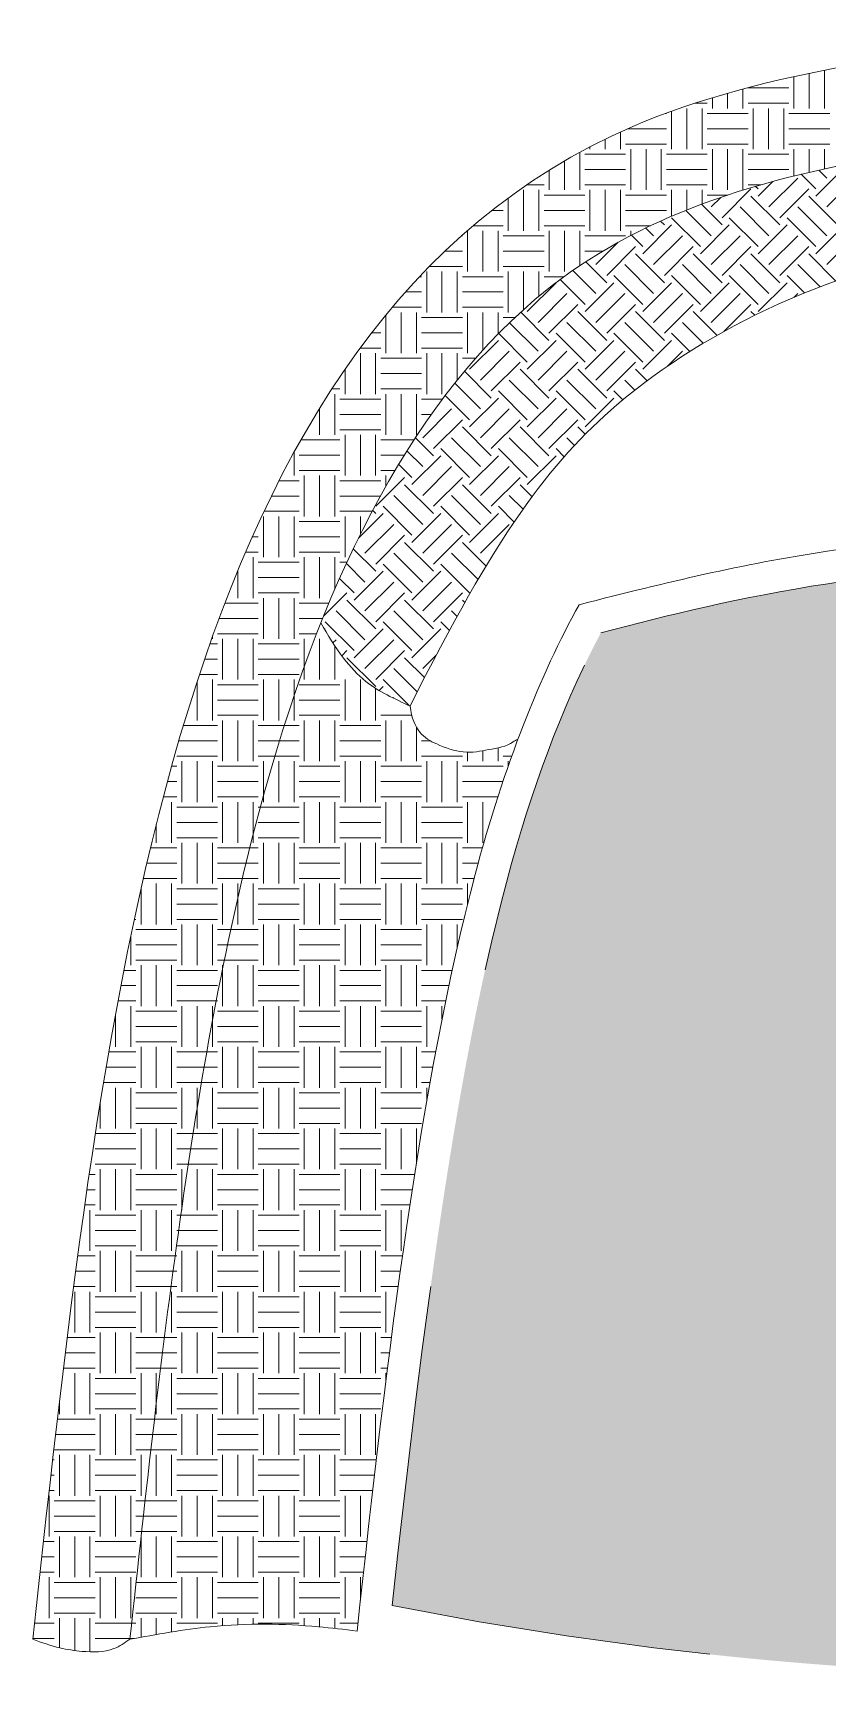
# Model space of a CAD drawing. Header units: metres. Extents: x 288.7 to 299.7, y 162.6 to 172.2.
# Drawn here: x 292.729 to 292.977, y 163.81 to 164.321 of the extents above; entities that cross this region are included whole.
import ezdxf

# ---------------------------------------------------------------- set-up
doc = ezdxf.new("R2010")
doc.units = ezdxf.units.M
doc.linetypes.add('HIDDEN2', pattern=[4.7625, 3.175, -1.5875])
doc.layers.add('cotas', color=250, linetype='Continuous', lineweight=5)

# ---------------------------------------------------------------- blocks, each defined once
blk = doc.blocks.new('Poltrona JS - Lintz.')
at = {"layer": 'cotas', "ltscale": 0.8}
h = blk.add_hatch(dxfattribs=at)
h.set_pattern_fill('EARTH', color=34, scale=0.002, angle=-45, style=0)
h.set_pattern_definition([(315, (-385.759008, 665.015941), (0.01796051224, -5e-18), [0.0127, -0.0127]), (315, (-385.75564, 665.019309), (0.01796051224, -5e-18), [0.0127, -0.0127]), (315, (-385.752273, 665.022676), (0.01796051224, -5e-18), [0.0127, -0.0127]), (45, (-385.750028, 665.022676), (5e-18, 0.01796051224), [0.0127, -0.0127]), (45, (-385.74666, 665.019309), (5e-18, 0.01796051224), [0.0127, -0.0127]), (45, (-385.743293, 665.015941), (5e-18, 0.01796051224), [0.0127, -0.0127])])
edge = h.paths.add_edge_path()
edge.add_spline(control_points=[(-0.06408, -0.00002), (-0.06394, -0.01117), (-0.06497, -0.02589), (-0.07245, -0.07934), (-0.09172, -0.12006), (-0.13353, -0.1691), (-0.15709, -0.18645), (-0.20951, -0.21263)], knot_values=[0.330742, 0.330742, 0.330742, 0.330742, 0.36698, 0.36698, 0.515328, 0.515328, 0.624922, 0.624922, 0.624922, 0.624922], degree=3, periodic=0)
edge.add_spline(control_points=[(-0.20951, -0.21263), (-0.20731, -0.21746), (-0.20371, -0.22537), (-0.19405, -0.23429), (-0.18745, -0.23825), (-0.18364, -0.24038)], knot_values=[0, 0, 0, 0, 0.015743, 0.025754, 0.038827, 0.038827, 0.038827, 0.038827], degree=3, periodic=0)
edge.add_spline(control_points=[(-0.18364, -0.24038), (-0.14126, -0.22347), (-0.1069, -0.20176), (-0.05898, -0.14554), (-0.0459, -0.10904), (-0.03496, -0.042), (-0.03257, -0.02123), (-0.03019, 0)], knot_values=[0.293006, 0.293006, 0.293006, 0.293006, 0.440336, 0.440336, 0.588683, 0.588683, 0.649567, 0.649567, 0.649567, 0.649567], degree=3, periodic=0)
edge.add_spline(control_points=[(-0.03019, 0), (-0.03257, 0.02123), (-0.03496, 0.042), (-0.0459, 0.10904), (-0.05898, 0.14554), (-0.1069, 0.20175), (-0.14124, 0.22345), (-0.1836, 0.24036)], knot_values=[0.293055, 0.293055, 0.293055, 0.293055, 0.353939, 0.353939, 0.502286, 0.502286, 0.649567, 0.649567, 0.649567, 0.649567], degree=3, periodic=0)
edge.add_spline(control_points=[(-0.1836, 0.24036), (-0.18742, 0.23822), (-0.19404, 0.23426), (-0.20371, 0.22533), (-0.20731, 0.21742), (-0.20951, 0.21259)], knot_values=[0, 0, 0, 0, 0.013121, 0.023132, 0.038875, 0.038875, 0.038875, 0.038875], degree=3, periodic=0)
edge.add_spline(control_points=[(-0.20951, 0.21259), (-0.15709, 0.18641), (-0.13353, 0.16906), (-0.09172, 0.12002), (-0.07245, 0.0793), (-0.06497, 0.02585), (-0.06394, 0.01113), (-0.06408, -0.00002)], knot_values=[0.330742, 0.330742, 0.330742, 0.330742, 0.440336, 0.440336, 0.588683, 0.588683, 0.624922, 0.624922, 0.624922, 0.624922], degree=3, periodic=0)
h = blk.add_hatch(color=256, dxfattribs=at)
h.set_gradient(color1=(230, 213, 183), color2=(254, 253, 251), one_color=1, tint=0.99, name='SPHERICAL')
edge = h.paths.add_edge_path()
edge.add_spline(control_points=[(-0.48945, -0.2182), (-0.40353, -0.20874), (-0.32201, -0.19851), (-0.23084, -0.17347), (-0.20614, -0.16355), (-0.18669, -0.15323)], knot_values=[0.018561, 0.018561, 0.018561, 0.018561, 0.233032, 0.233032, 0.335508, 0.335508, 0.335508, 0.335508], degree=3, periodic=0)
edge.add_spline(control_points=[(-0.18669, -0.15323), (-0.18114, -0.13187), (-0.17065, -0.09045), (-0.16407, -0.02166), (-0.16247, -0.00183), (-0.16233, -0.00002)], knot_values=[0.007098, 0.007098, 0.007098, 0.007098, 0.073245, 0.135188, 0.141837, 0.141837, 0.141837, 0.141837], degree=3, periodic=0)
edge.add_spline(control_points=[(-0.16233, -0.00002), (-0.16247, 0.00179), (-0.16407, 0.02162), (-0.17066, 0.09043), (-0.18115, 0.13185), (-0.1867, 0.15323)], knot_values=[0.007062, 0.007062, 0.007062, 0.007062, 0.01371, 0.075654, 0.141837, 0.141837, 0.141837, 0.141837], degree=3, periodic=0)
edge.add_spline(control_points=[(-0.1867, 0.15323), (-0.20575, 0.16333), (-0.22982, 0.17307), (-0.32032, 0.19831), (-0.40257, 0.20863), (-0.48944, 0.21818)], knot_values=[0.018702, 0.018702, 0.018702, 0.018702, 0.119033, 0.119033, 0.335495, 0.335495, 0.335495, 0.335495], degree=3, periodic=0)
edge.add_arc((0.59757, -0.00002), 1.1087, 168.64977, 191.3491)
at = {"layer": 'cotas', "color": 34, "ltscale": 0.8}
for p, q in [((-0.49975, 0.32997), (-0.49975, 0.32334)), ((-0.49498, 0.32946), (-0.49498, 0.32334)), ((-0.47911, 0.32773), (-0.47911, 0.32334)), ((-0.4934, 0.32493), (-0.4807, 0.32493)), ((-0.49181, 0.32334), (-0.49181, 0.31064)), ((-0.48705, 0.32334), (-0.48705, 0.31064)), ((-0.48228, 0.32334), (-0.48228, 0.31064)), ((-0.47435, 0.32721), (-0.47435, 0.32334)), ((-0.46958, 0.32669), (-0.46958, 0.32334)), ((-0.468, 0.32493), (-0.4553, 0.32493)), ((-0.46641, 0.32334), (-0.46641, 0.31064)), ((-0.46165, 0.32334), (-0.46165, 0.31064)), ((-0.45688, 0.32334), (-0.45688, 0.31064)), ((-0.45371, 0.32493), (-0.45371, 0.32334)), ((-0.44895, 0.32439), (-0.44895, 0.32334)), ((-0.44418, 0.32385), (-0.44418, 0.32334)), ((-0.44101, 0.32334), (-0.44101, 0.31064)), ((-0.43625, 0.32294), (-0.43625, 0.31064)), ((-0.43148, 0.32239), (-0.43148, 0.31064)), ((-0.50262, 0.32175), (-0.4934, 0.32175)), ((-0.4807, 0.32175), (-0.468, 0.32175)), ((-0.4553, 0.32175), (-0.4426, 0.32175)), ((-0.4299, 0.32175), (-0.42607, 0.32175)), ((-0.41561, 0.3205), (-0.41561, 0.31064)), ((-0.41085, 0.31992), (-0.41085, 0.31064)), ((-0.40608, 0.31933), (-0.40608, 0.31064)), ((-0.39021, 0.31732), (-0.39021, 0.31064)), ((-0.5039, 0.31223), (-0.4934, 0.31223)), ((-0.50349, 0.31699), (-0.4934, 0.31699)), ((-0.4807, 0.31699), (-0.468, 0.31699)), ((-0.4807, 0.31223), (-0.468, 0.31223)), ((-0.4553, 0.31699), (-0.4426, 0.31699)), ((-0.4553, 0.31223), (-0.4426, 0.31223)), ((-0.4299, 0.31699), (-0.4172, 0.31699)), ((-0.4299, 0.31223), (-0.4172, 0.31223)), ((-0.4045, 0.31699), (-0.3918, 0.31699)), ((-0.4045, 0.31223), (-0.3918, 0.31223)), ((-0.38545, 0.31669), (-0.38545, 0.31064)), ((-0.38068, 0.31605), (-0.38068, 0.31064)), ((-0.3791, 0.31223), (-0.3664, 0.31223)), ((-0.36481, 0.31386), (-0.36481, 0.31064)), ((-0.36005, 0.31318), (-0.36005, 0.31064)), ((-0.35528, 0.31248), (-0.35528, 0.31064)), ((-0.3537, 0.31223), (-0.3536, 0.31223)), ((-0.49975, 0.31064), (-0.49975, 0.2998)), ((-0.49498, 0.31064), (-0.49498, 0.29928)), ((-0.4934, 0.30905), (-0.4807, 0.30905)), ((-0.47911, 0.31064), (-0.47911, 0.29794)), ((-0.47435, 0.31064), (-0.47435, 0.29794)), ((-0.46958, 0.31064), (-0.46958, 0.29794)), ((-0.468, 0.30905), (-0.4553, 0.30905)), ((-0.45371, 0.31064), (-0.45371, 0.29794)), ((-0.44895, 0.31064), (-0.44895, 0.29794)), ((-0.44418, 0.31064), (-0.44418, 0.29794)), ((-0.4426, 0.30905), (-0.4299, 0.30905)), ((-0.42831, 0.31064), (-0.42831, 0.29794)), ((-0.42355, 0.31064), (-0.42355, 0.29794)), ((-0.41878, 0.31064), (-0.41878, 0.29794)), ((-0.4172, 0.30905), (-0.4045, 0.30905)), ((-0.40291, 0.31064), (-0.40291, 0.29794)), ((-0.39815, 0.31064), (-0.39815, 0.29794)), ((-0.39338, 0.31064), (-0.39338, 0.29794)), ((-0.3918, 0.30905), (-0.3791, 0.30905)), ((-0.37751, 0.31064), (-0.37751, 0.29794)), ((-0.37275, 0.31064), (-0.37275, 0.29794)), ((-0.36798, 0.31064), (-0.36798, 0.29794)), ((-0.3664, 0.30905), (-0.3537, 0.30905)), ((-0.35211, 0.31064), (-0.35211, 0.29794)), ((-0.34735, 0.31064), (-0.34735, 0.29794)), ((-0.34258, 0.31055), (-0.34258, 0.29794)), ((-0.341, 0.30905), (-0.33312, 0.30905)), ((-0.32671, 0.308), (-0.32671, 0.29794)), ((-0.32195, 0.3072), (-0.32195, 0.29794)), ((-0.4934, 0.30429), (-0.4807, 0.30429)), ((-0.468, 0.30429), (-0.4553, 0.30429)), ((-0.4426, 0.30429), (-0.4299, 0.30429)), ((-0.4172, 0.30429), (-0.4045, 0.30429)), ((-0.3918, 0.30429), (-0.3791, 0.30429)), ((-0.3664, 0.30429), (-0.3537, 0.30429)), ((-0.341, 0.30429), (-0.3283, 0.30429)), ((-0.31718, 0.30638), (-0.31718, 0.29794)), ((-0.3156, 0.30429), (-0.30549, 0.30429)), ((-0.30131, 0.30351), (-0.30131, 0.29794)), ((-0.29655, 0.30261), (-0.29655, 0.29794)), ((-0.49975, 0.2998), (-0.49975, 0.29844)), ((-0.49498, 0.29928), (-0.49498, 0.29794)), ((-0.4934, 0.29953), (-0.4807, 0.29953)), ((-0.49181, 0.29794), (-0.49181, 0.28524)), ((-0.48705, 0.29794), (-0.48705, 0.28524)), ((-0.48228, 0.29794), (-0.48228, 0.2979)), ((-0.48228, 0.2979), (-0.48228, 0.28524)), ((-0.468, 0.29953), (-0.4553, 0.29953)), ((-0.46641, 0.29794), (-0.46641, 0.29615)), ((-0.46165, 0.29794), (-0.46165, 0.29562)), ((-0.45688, 0.29794), (-0.45688, 0.29508)), ((-0.4426, 0.29953), (-0.4299, 0.29953)), ((-0.44101, 0.29794), (-0.44101, 0.29327)), ((-0.43625, 0.29794), (-0.43625, 0.29272)), ((-0.43148, 0.29794), (-0.43148, 0.29216)), ((-0.4172, 0.29953), (-0.4045, 0.29953)), ((-0.41561, 0.29794), (-0.41561, 0.29025)), ((-0.41085, 0.29794), (-0.41085, 0.28967)), ((-0.40608, 0.29794), (-0.40608, 0.28907)), ((-0.3918, 0.29953), (-0.3791, 0.29953)), ((-0.39021, 0.29794), (-0.39021, 0.28702)), ((-0.38545, 0.29794), (-0.38545, 0.28639)), ((-0.38068, 0.29794), (-0.38068, 0.28574)), ((-0.3664, 0.29953), (-0.3537, 0.29953)), ((-0.36481, 0.29794), (-0.36481, 0.28524)), ((-0.36005, 0.29794), (-0.36005, 0.28524)), ((-0.35528, 0.29794), (-0.35528, 0.28524)), ((-0.341, 0.29953), (-0.3283, 0.29953)), ((-0.33941, 0.29794), (-0.33941, 0.28524)), ((-0.33465, 0.29794), (-0.33465, 0.28524)), ((-0.32988, 0.29794), (-0.32988, 0.28524)), ((-0.3156, 0.29953), (-0.3029, 0.29953)), ((-0.31401, 0.29794), (-0.31401, 0.28524)), ((-0.30925, 0.29794), (-0.30925, 0.28524)), ((-0.30448, 0.29794), (-0.30448, 0.28524)), ((-0.29178, 0.30169), (-0.29178, 0.29794)), ((-0.2902, 0.29953), (-0.28109, 0.29953)), ((-0.28861, 0.29794), (-0.28861, 0.28524)), ((-0.28385, 0.29794), (-0.28385, 0.28524)), ((-0.27908, 0.29794), (-0.27908, 0.28524)), ((-0.27591, 0.29844), (-0.27591, 0.29794)), ((-0.49936, 0.29635), (-0.4934, 0.29635)), ((-0.49851, 0.29159), (-0.4934, 0.29159)), ((-0.4807, 0.29635), (-0.46825, 0.29635)), ((-0.4807, 0.29159), (-0.468, 0.29159)), ((-0.46825, 0.29635), (-0.468, 0.29635)), ((-0.46641, 0.29615), (-0.46641, 0.28524)), ((-0.46165, 0.29562), (-0.46165, 0.28524)), ((-0.45688, 0.29508), (-0.45688, 0.28524)), ((-0.4553, 0.29635), (-0.4426, 0.29635)), ((-0.4553, 0.29159), (-0.4426, 0.29159)), ((-0.44101, 0.29327), (-0.44101, 0.28524)), ((-0.43625, 0.29272), (-0.43625, 0.28524)), ((-0.43148, 0.29216), (-0.43148, 0.28524)), ((-0.4299, 0.29635), (-0.4172, 0.29635)), ((-0.4299, 0.29159), (-0.42667, 0.29159)), ((-0.42667, 0.29159), (-0.4172, 0.29159)), ((-0.4045, 0.29635), (-0.3918, 0.29635)), ((-0.4045, 0.29159), (-0.3918, 0.29159)), ((-0.3791, 0.29635), (-0.3664, 0.29635)), ((-0.3791, 0.29159), (-0.3664, 0.29159)), ((-0.3537, 0.29635), (-0.341, 0.29635)), ((-0.3537, 0.29159), (-0.341, 0.29159)), ((-0.3283, 0.29635), (-0.3156, 0.29635)), ((-0.3283, 0.29159), (-0.3156, 0.29159)), ((-0.3029, 0.29635), (-0.2902, 0.29635)), ((-0.3029, 0.29159), (-0.2902, 0.29159)), ((-0.2775, 0.29635), (-0.26637, 0.29635)), ((-0.2775, 0.29159), (-0.2648, 0.29159)), ((-0.26321, 0.29564), (-0.26321, 0.28524)), ((-0.25845, 0.29454), (-0.25845, 0.28524)), ((-0.25368, 0.29341), (-0.25368, 0.28524)), ((-0.2521, 0.29159), (-0.24627, 0.29159)), ((-0.49771, 0.28683), (-0.4934, 0.28683)), ((-0.4807, 0.28683), (-0.468, 0.28683)), ((-0.4553, 0.28683), (-0.4426, 0.28683)), ((-0.4299, 0.28683), (-0.4172, 0.28683)), ((-0.41561, 0.29025), (-0.41561, 0.28524)), ((-0.41085, 0.28967), (-0.41085, 0.28524)), ((-0.40608, 0.28907), (-0.40608, 0.28524)), ((-0.4045, 0.28683), (-0.3918, 0.28683)), ((-0.39021, 0.28702), (-0.39021, 0.28524)), ((-0.3791, 0.28683), (-0.3664, 0.28683)), ((-0.3537, 0.28683), (-0.341, 0.28683)), ((-0.3283, 0.28683), (-0.3156, 0.28683)), ((-0.3029, 0.28683), (-0.2902, 0.28683)), ((-0.2775, 0.28683), (-0.2648, 0.28683)), ((-0.2521, 0.28683), (-0.2394, 0.28683)), ((-0.23781, 0.28942), (-0.23781, 0.28524)), ((-0.23305, 0.28815), (-0.23305, 0.28524)), ((-0.22828, 0.28685), (-0.22828, 0.28524)), ((-0.49498, 0.28524), (-0.49498, 0.27254)), ((-0.4934, 0.28365), (-0.4807, 0.28365)), ((-0.47911, 0.28524), (-0.47911, 0.27254)), ((-0.47435, 0.28524), (-0.47435, 0.27254)), ((-0.46958, 0.28524), (-0.46958, 0.27254)), ((-0.468, 0.28365), (-0.4553, 0.28365)), ((-0.45371, 0.28524), (-0.45371, 0.27254)), ((-0.44895, 0.28524), (-0.44895, 0.27254)), ((-0.44418, 0.28524), (-0.44418, 0.27254)), ((-0.4426, 0.28365), (-0.4299, 0.28365)), ((-0.42831, 0.28524), (-0.42831, 0.27254)), ((-0.42355, 0.28524), (-0.42355, 0.27254)), ((-0.41878, 0.28524), (-0.41878, 0.27254)), ((-0.4172, 0.28365), (-0.4045, 0.28365)), ((-0.40291, 0.28524), (-0.40291, 0.27254)), ((-0.39815, 0.28524), (-0.39815, 0.27254)), ((-0.39338, 0.28524), (-0.39338, 0.27254)), ((-0.3918, 0.28365), (-0.3791, 0.28365)), ((-0.38545, 0.28639), (-0.38545, 0.28524)), ((-0.38068, 0.28574), (-0.38068, 0.28524)), ((-0.37751, 0.28524), (-0.37751, 0.27254)), ((-0.37275, 0.28524), (-0.37275, 0.28464)), ((-0.37275, 0.28464), (-0.37275, 0.27254)), ((-0.36798, 0.28524), (-0.36798, 0.28397)), ((-0.36798, 0.28397), (-0.36798, 0.27254)), ((-0.3664, 0.28365), (-0.36579, 0.28365)), ((-0.36579, 0.28365), (-0.3537, 0.28365)), ((-0.35211, 0.28524), (-0.35211, 0.28163)), ((-0.35211, 0.28163), (-0.35211, 0.27254)), ((-0.34735, 0.28524), (-0.34735, 0.2809)), ((-0.34258, 0.28524), (-0.34258, 0.28015)), ((-0.341, 0.28365), (-0.3283, 0.28365)), ((-0.32671, 0.28524), (-0.32671, 0.27754)), ((-0.32195, 0.28524), (-0.32195, 0.27673)), ((-0.31718, 0.28524), (-0.31718, 0.27589)), ((-0.3156, 0.28365), (-0.3029, 0.28365)), ((-0.30131, 0.28524), (-0.30131, 0.27295)), ((-0.29655, 0.28524), (-0.29655, 0.27254)), ((-0.29178, 0.28524), (-0.29178, 0.27254)), ((-0.2902, 0.28365), (-0.2775, 0.28365)), ((-0.27591, 0.28524), (-0.27591, 0.27254)), ((-0.27115, 0.28524), (-0.27115, 0.27254)), ((-0.26638, 0.28524), (-0.26638, 0.27254)), ((-0.2648, 0.28365), (-0.2521, 0.28365)), ((-0.25051, 0.28524), (-0.25051, 0.27254)), ((-0.24575, 0.28524), (-0.24575, 0.27254)), ((-0.24098, 0.28524), (-0.24098, 0.27254)), ((-0.2394, 0.28365), (-0.2267, 0.28365)), ((-0.22511, 0.28524), (-0.22511, 0.27254)), ((-0.22035, 0.28459), (-0.22035, 0.27254)), ((-0.21558, 0.28318), (-0.21558, 0.27254)), ((-0.4934, 0.27889), (-0.4807, 0.27889)), ((-0.468, 0.27889), (-0.4553, 0.27889)), ((-0.4426, 0.27889), (-0.4299, 0.27889)), ((-0.4172, 0.27889), (-0.4045, 0.27889)), ((-0.3918, 0.27889), (-0.3791, 0.27889)), ((-0.3664, 0.27889), (-0.3537, 0.27889)), ((-0.34735, 0.2809), (-0.34735, 0.27254)), ((-0.34258, 0.28015), (-0.34258, 0.27254)), ((-0.341, 0.27889), (-0.33478, 0.27889)), ((-0.33478, 0.27889), (-0.3283, 0.27889)), ((-0.32671, 0.27754), (-0.32671, 0.27254)), ((-0.32195, 0.27673), (-0.32195, 0.27254)), ((-0.3156, 0.27889), (-0.3029, 0.27889)), ((-0.2902, 0.27889), (-0.2775, 0.27889)), ((-0.2648, 0.27889), (-0.2521, 0.27889)), ((-0.2394, 0.27889), (-0.2267, 0.27889)), ((-0.214, 0.27889), (-0.20189, 0.27889)), ((-0.19971, 0.27817), (-0.19971, 0.27254)), ((-0.19495, 0.27657), (-0.19495, 0.27254)), ((-0.4934, 0.27413), (-0.4807, 0.27413)), ((-0.49181, 0.27254), (-0.49181, 0.25984)), ((-0.48705, 0.27254), (-0.48705, 0.25984)), ((-0.48228, 0.27254), (-0.48228, 0.25984)), ((-0.468, 0.27413), (-0.4553, 0.27413)), ((-0.46641, 0.27254), (-0.46641, 0.25984)), ((-0.46165, 0.27254), (-0.46165, 0.25984)), ((-0.45688, 0.27254), (-0.45688, 0.25984)), ((-0.4426, 0.27413), (-0.4299, 0.27413)), ((-0.44101, 0.27254), (-0.44101, 0.25984)), ((-0.43625, 0.27254), (-0.43625, 0.25984)), ((-0.43148, 0.27254), (-0.43148, 0.25984)), ((-0.4172, 0.27413), (-0.4045, 0.27413)), ((-0.41561, 0.27254), (-0.41561, 0.25984)), ((-0.41085, 0.27254), (-0.41085, 0.25984)), ((-0.40608, 0.27254), (-0.40608, 0.25984)), ((-0.3918, 0.27413), (-0.3791, 0.27413)), ((-0.39021, 0.27254), (-0.39021, 0.25984)), ((-0.38545, 0.27254), (-0.38545, 0.25984)), ((-0.38068, 0.27254), (-0.38068, 0.25984)), ((-0.3664, 0.27413), (-0.3537, 0.27413)), ((-0.36481, 0.27254), (-0.36481, 0.25984)), ((-0.36005, 0.27254), (-0.36005, 0.25984)), ((-0.35528, 0.27254), (-0.35528, 0.25984)), ((-0.341, 0.27413), (-0.3283, 0.27413)), ((-0.33941, 0.27254), (-0.33941, 0.25984)), ((-0.33465, 0.27254), (-0.33465, 0.25984)), ((-0.32988, 0.27254), (-0.32988, 0.25984)), ((-0.31718, 0.27589), (-0.31718, 0.27254)), ((-0.3156, 0.27413), (-0.30752, 0.27413)), ((-0.31401, 0.27254), (-0.31401, 0.25984)), ((-0.30925, 0.27254), (-0.30925, 0.25984)), ((-0.30752, 0.27413), (-0.3029, 0.27413)), ((-0.30448, 0.27254), (-0.30448, 0.25984)), ((-0.30131, 0.27295), (-0.30131, 0.27254)), ((-0.2902, 0.27413), (-0.2775, 0.27413)), ((-0.28861, 0.27254), (-0.28861, 0.27043)), ((-0.28385, 0.27254), (-0.28385, 0.26944)), ((-0.27908, 0.27254), (-0.27908, 0.26842)), ((-0.2648, 0.27413), (-0.2521, 0.27413)), ((-0.26321, 0.27254), (-0.26321, 0.26484)), ((-0.25845, 0.27254), (-0.25845, 0.26369)), ((-0.25368, 0.27254), (-0.25368, 0.26252)), ((-0.2394, 0.27413), (-0.2267, 0.27413)), ((-0.23781, 0.27254), (-0.23781, 0.25984)), ((-0.23305, 0.27254), (-0.23305, 0.25984)), ((-0.22828, 0.27254), (-0.22828, 0.25984)), ((-0.214, 0.27413), (-0.2013, 0.27413)), ((-0.21241, 0.27254), (-0.21241, 0.25984)), ((-0.20765, 0.27254), (-0.20765, 0.25984)), ((-0.20288, 0.27254), (-0.20288, 0.25984)), ((-0.19018, 0.27492), (-0.19018, 0.27254)), ((-0.1886, 0.27413), (-0.18797, 0.27413)), ((-0.18701, 0.27254), (-0.18701, 0.25984)), ((-0.18225, 0.27204), (-0.18225, 0.25984)), ((-0.49576, 0.27095), (-0.4934, 0.27095)), ((-0.49547, 0.26619), (-0.4934, 0.26619)), ((-0.4807, 0.27095), (-0.468, 0.27095)), ((-0.4807, 0.26619), (-0.468, 0.26619)), ((-0.4553, 0.27095), (-0.4426, 0.27095)), ((-0.4553, 0.26619), (-0.4426, 0.26619)), ((-0.4299, 0.27095), (-0.4172, 0.27095)), ((-0.4299, 0.26619), (-0.4172, 0.26619)), ((-0.4045, 0.27095), (-0.3918, 0.27095)), ((-0.4045, 0.26619), (-0.3918, 0.26619)), ((-0.3791, 0.27095), (-0.3664, 0.27095)), ((-0.3791, 0.26619), (-0.3664, 0.26619)), ((-0.3537, 0.27095), (-0.341, 0.27095)), ((-0.3537, 0.26619), (-0.341, 0.26619)), ((-0.3283, 0.27095), (-0.3156, 0.27095)), ((-0.3283, 0.26619), (-0.3156, 0.26619)), ((-0.3029, 0.27095), (-0.29117, 0.27095)), ((-0.3029, 0.26619), (-0.2902, 0.26619)), ((-0.29117, 0.27095), (-0.2902, 0.27095)), ((-0.28861, 0.27043), (-0.28861, 0.25984)), ((-0.28385, 0.26944), (-0.28385, 0.25984)), ((-0.27908, 0.26842), (-0.27908, 0.25984)), ((-0.2775, 0.27095), (-0.2648, 0.27095)), ((-0.2775, 0.26619), (-0.26904, 0.26619)), ((-0.26904, 0.26619), (-0.2648, 0.26619)), ((-0.2521, 0.27095), (-0.2394, 0.27095)), ((-0.2521, 0.26619), (-0.2394, 0.26619)), ((-0.2267, 0.27095), (-0.214, 0.27095)), ((-0.2267, 0.26619), (-0.214, 0.26619)), ((-0.2013, 0.27095), (-0.1886, 0.27095)), ((-0.2013, 0.26619), (-0.1886, 0.26619)), ((-0.17748, 0.27024), (-0.17748, 0.25984)), ((-0.1759, 0.26619), (-0.16731, 0.26619)), ((-0.49531, 0.26143), (-0.4934, 0.26143)), ((-0.4807, 0.26143), (-0.468, 0.26143)), ((-0.4553, 0.26143), (-0.4426, 0.26143)), ((-0.4299, 0.26143), (-0.4172, 0.26143)), ((-0.4045, 0.26143), (-0.3918, 0.26143)), ((-0.3791, 0.26143), (-0.3664, 0.26143)), ((-0.3537, 0.26143), (-0.341, 0.26143)), ((-0.3283, 0.26143), (-0.3156, 0.26143)), ((-0.3029, 0.26143), (-0.2902, 0.26143)), ((-0.2775, 0.26143), (-0.2648, 0.26143)), ((-0.26321, 0.26484), (-0.26321, 0.25984)), ((-0.25845, 0.26369), (-0.25845, 0.25984)), ((-0.25368, 0.26252), (-0.25368, 0.25984)), ((-0.2521, 0.26143), (-0.24937, 0.26143)), ((-0.24937, 0.26143), (-0.2394, 0.26143)), ((-0.2267, 0.26143), (-0.214, 0.26143)), ((-0.2013, 0.26143), (-0.1886, 0.26143)), ((-0.1759, 0.26143), (-0.1632, 0.26143)), ((-0.16161, 0.26379), (-0.16161, 0.25984)), ((-0.15685, 0.26171), (-0.15685, 0.25984)), ((-0.49498, 0.25984), (-0.49498, 0.24714)), ((-0.4934, 0.25825), (-0.4807, 0.25825)), ((-0.47911, 0.25984), (-0.47911, 0.24714)), ((-0.47435, 0.25984), (-0.47435, 0.24714)), ((-0.46958, 0.25984), (-0.46958, 0.24714)), ((-0.468, 0.25825), (-0.4553, 0.25825)), ((-0.45371, 0.25984), (-0.45371, 0.24714)), ((-0.44895, 0.25984), (-0.44895, 0.24714)), ((-0.44418, 0.25984), (-0.44418, 0.24714)), ((-0.4426, 0.25825), (-0.4299, 0.25825)), ((-0.42831, 0.25984), (-0.42831, 0.24714)), ((-0.42355, 0.25984), (-0.42355, 0.24714)), ((-0.41878, 0.25984), (-0.41878, 0.24714)), ((-0.4172, 0.25825), (-0.4045, 0.25825)), ((-0.40291, 0.25984), (-0.40291, 0.24714)), ((-0.39815, 0.25984), (-0.39815, 0.24714)), ((-0.39338, 0.25984), (-0.39338, 0.24714)), ((-0.3918, 0.25825), (-0.3791, 0.25825)), ((-0.37751, 0.25984), (-0.37751, 0.24714)), ((-0.37275, 0.25984), (-0.37275, 0.24714)), ((-0.36798, 0.25984), (-0.36798, 0.24714)), ((-0.3664, 0.25825), (-0.3537, 0.25825)), ((-0.35211, 0.25984), (-0.35211, 0.24714)), ((-0.34735, 0.25984), (-0.34735, 0.24714)), ((-0.34258, 0.25984), (-0.34258, 0.24714)), ((-0.341, 0.25825), (-0.3283, 0.25825)), ((-0.32671, 0.25984), (-0.32671, 0.24714)), ((-0.32195, 0.25984), (-0.32195, 0.24714)), ((-0.31718, 0.25984), (-0.31718, 0.24714)), ((-0.3156, 0.25825), (-0.3029, 0.25825)), ((-0.30131, 0.25984), (-0.30131, 0.24714)), ((-0.29655, 0.25984), (-0.29655, 0.24714)), ((-0.29178, 0.25984), (-0.29178, 0.24714)), ((-0.2902, 0.25825), (-0.2775, 0.25825)), ((-0.27591, 0.25984), (-0.27591, 0.24714)), ((-0.27115, 0.25984), (-0.27115, 0.24714)), ((-0.26638, 0.25984), (-0.26638, 0.24714)), ((-0.2648, 0.25825), (-0.2521, 0.25825)), ((-0.25051, 0.25984), (-0.25051, 0.24714)), ((-0.24575, 0.25984), (-0.24575, 0.24714)), ((-0.24098, 0.25984), (-0.24098, 0.25922)), ((-0.24098, 0.25922), (-0.24098, 0.24714)), ((-0.2394, 0.25825), (-0.23744, 0.25825)), ((-0.23744, 0.25825), (-0.2267, 0.25825)), ((-0.22511, 0.25984), (-0.22511, 0.25471)), ((-0.22035, 0.25984), (-0.22035, 0.25326)), ((-0.21558, 0.25984), (-0.21558, 0.25177)), ((-0.214, 0.25825), (-0.2013, 0.25825)), ((-0.19971, 0.25984), (-0.19971, 0.24714)), ((-0.19495, 0.25984), (-0.19495, 0.24714)), ((-0.19018, 0.25984), (-0.19018, 0.24714)), ((-0.1886, 0.25825), (-0.1759, 0.25825)), ((-0.17431, 0.25984), (-0.17431, 0.24714)), ((-0.16955, 0.25984), (-0.16955, 0.24714)), ((-0.16478, 0.25984), (-0.16478, 0.24714)), ((-0.1632, 0.25825), (-0.1505, 0.25825)), ((-0.14891, 0.25807), (-0.14891, 0.24714)), ((-0.14415, 0.25578), (-0.14415, 0.24714)), ((-0.4934, 0.25349), (-0.4807, 0.25349)), ((-0.468, 0.25349), (-0.4553, 0.25349)), ((-0.4426, 0.25349), (-0.4299, 0.25349)), ((-0.4172, 0.25349), (-0.4045, 0.25349)), ((-0.3918, 0.25349), (-0.3791, 0.25349)), ((-0.3664, 0.25349), (-0.3537, 0.25349)), ((-0.341, 0.25349), (-0.3283, 0.25349)), ((-0.3156, 0.25349), (-0.3029, 0.25349)), ((-0.2902, 0.25349), (-0.2775, 0.25349)), ((-0.2648, 0.25349), (-0.2521, 0.25349)), ((-0.2394, 0.25349), (-0.2267, 0.25349)), ((-0.22511, 0.25471), (-0.22511, 0.24714)), ((-0.22035, 0.25326), (-0.22035, 0.24714)), ((-0.21558, 0.25177), (-0.21558, 0.24714)), ((-0.214, 0.25349), (-0.2013, 0.25349)), ((-0.1886, 0.25349), (-0.1759, 0.25349)), ((-0.1632, 0.25349), (-0.1505, 0.25349)), ((-0.13938, 0.2534), (-0.13938, 0.24714)), ((-0.49574, 0.24555), (-0.4934, 0.24555)), ((-0.4934, 0.24873), (-0.4807, 0.24873)), ((-0.49181, 0.24714), (-0.49181, 0.23444)), ((-0.48705, 0.24714), (-0.48705, 0.23444)), ((-0.48228, 0.24714), (-0.48228, 0.23444)), ((-0.4807, 0.24555), (-0.468, 0.24555)), ((-0.468, 0.24873), (-0.4553, 0.24873)), ((-0.46641, 0.24714), (-0.46641, 0.23444)), ((-0.46165, 0.24714), (-0.46165, 0.23444)), ((-0.45688, 0.24714), (-0.45688, 0.23444)), ((-0.4553, 0.24555), (-0.4426, 0.24555)), ((-0.4426, 0.24873), (-0.4299, 0.24873)), ((-0.44101, 0.24714), (-0.44101, 0.23444)), ((-0.43625, 0.24714), (-0.43625, 0.23444)), ((-0.43148, 0.24714), (-0.43148, 0.23444)), ((-0.4299, 0.24555), (-0.4172, 0.24555)), ((-0.4172, 0.24873), (-0.4045, 0.24873)), ((-0.41561, 0.24714), (-0.41561, 0.23444)), ((-0.41085, 0.24714), (-0.41085, 0.23444)), ((-0.40608, 0.24714), (-0.40608, 0.23444)), ((-0.4045, 0.24555), (-0.3918, 0.24555)), ((-0.3918, 0.24873), (-0.3791, 0.24873)), ((-0.39021, 0.24714), (-0.39021, 0.23444)), ((-0.38545, 0.24714), (-0.38545, 0.23444)), ((-0.38068, 0.24714), (-0.38068, 0.23444)), ((-0.3791, 0.24555), (-0.3664, 0.24555)), ((-0.3664, 0.24873), (-0.3537, 0.24873)), ((-0.36481, 0.24714), (-0.36481, 0.23444)), ((-0.36005, 0.24714), (-0.36005, 0.23444)), ((-0.35528, 0.24714), (-0.35528, 0.23444)), ((-0.3537, 0.24555), (-0.341, 0.24555)), ((-0.341, 0.24873), (-0.3283, 0.24873)), ((-0.33941, 0.24714), (-0.33941, 0.23444)), ((-0.33465, 0.24714), (-0.33465, 0.23444)), ((-0.32988, 0.24714), (-0.32988, 0.23444)), ((-0.3283, 0.24555), (-0.3156, 0.24555)), ((-0.3156, 0.24873), (-0.3029, 0.24873)), ((-0.31401, 0.24714), (-0.31401, 0.23444)), ((-0.30925, 0.24714), (-0.30925, 0.23444)), ((-0.30448, 0.24714), (-0.30448, 0.23444)), ((-0.3029, 0.24555), (-0.2902, 0.24555)), ((-0.2902, 0.24873), (-0.2775, 0.24873)), ((-0.28861, 0.24714), (-0.28861, 0.23444)), ((-0.28385, 0.24714), (-0.28385, 0.23444)), ((-0.27908, 0.24714), (-0.27908, 0.23444)), ((-0.2775, 0.24555), (-0.2648, 0.24555)), ((-0.2648, 0.24873), (-0.2521, 0.24873)), ((-0.26321, 0.24714), (-0.26321, 0.23444)), ((-0.25845, 0.24714), (-0.25845, 0.23444)), ((-0.25368, 0.24714), (-0.25368, 0.23444)), ((-0.2521, 0.24555), (-0.2394, 0.24555)), ((-0.2394, 0.24873), (-0.2267, 0.24873)), ((-0.23781, 0.24714), (-0.23781, 0.23444)), ((-0.23305, 0.24714), (-0.23305, 0.23444)), ((-0.22828, 0.24714), (-0.22828, 0.23444)), ((-0.2267, 0.24555), (-0.214, 0.24555)), ((-0.214, 0.24873), (-0.20634, 0.24873)), ((-0.21241, 0.24714), (-0.21241, 0.23444)), ((-0.20765, 0.24714), (-0.20765, 0.23444)), ((-0.20634, 0.24873), (-0.2013, 0.24873)), ((-0.20288, 0.24714), (-0.20288, 0.23444)), ((-0.2013, 0.24555), (-0.19727, 0.24555)), ((-0.19727, 0.24555), (-0.1886, 0.24555)), ((-0.1886, 0.24873), (-0.1759, 0.24873)), ((-0.18701, 0.24714), (-0.18701, 0.2417)), ((-0.18225, 0.24714), (-0.18225, 0.23982)), ((-0.17748, 0.24714), (-0.17748, 0.23786)), ((-0.1759, 0.24555), (-0.1632, 0.24555)), ((-0.1632, 0.24873), (-0.1505, 0.24873)), ((-0.16161, 0.24714), (-0.16161, 0.23444)), ((-0.15685, 0.24714), (-0.15685, 0.23444)), ((-0.15208, 0.24714), (-0.15208, 0.23444)), ((-0.1505, 0.24555), (-0.1378, 0.24555)), ((-0.1378, 0.24873), (-0.13053, 0.24873)), ((-0.13621, 0.24714), (-0.13621, 0.23444)), ((-0.13145, 0.24714), (-0.13145, 0.23444)), ((-0.12668, 0.24659), (-0.12668, 0.23444)), ((-0.1251, 0.24555), (-0.12486, 0.24555)), ((-0.49613, 0.24079), (-0.4934, 0.24079)), ((-0.4807, 0.24079), (-0.468, 0.24079)), ((-0.4553, 0.24079), (-0.4426, 0.24079)), ((-0.4299, 0.24079), (-0.4172, 0.24079)), ((-0.4045, 0.24079), (-0.3918, 0.24079)), ((-0.3791, 0.24079), (-0.3664, 0.24079)), ((-0.3537, 0.24079), (-0.341, 0.24079)), ((-0.3283, 0.24079), (-0.3156, 0.24079)), ((-0.3029, 0.24079), (-0.2902, 0.24079)), ((-0.2775, 0.24079), (-0.2648, 0.24079)), ((-0.2521, 0.24079), (-0.2394, 0.24079)), ((-0.2267, 0.24079), (-0.214, 0.24079)), ((-0.2013, 0.24079), (-0.1886, 0.24079)), ((-0.1759, 0.24079), (-0.1632, 0.24079)), ((-0.1505, 0.24079), (-0.1378, 0.24079)), ((-0.1251, 0.24079), (-0.11684, 0.24079)), ((-0.49661, 0.23603), (-0.4934, 0.23603)), ((-0.4807, 0.23603), (-0.468, 0.23603)), ((-0.4553, 0.23603), (-0.4426, 0.23603)), ((-0.4299, 0.23603), (-0.4172, 0.23603)), ((-0.4045, 0.23603), (-0.3918, 0.23603)), ((-0.3791, 0.23603), (-0.3664, 0.23603)), ((-0.3537, 0.23603), (-0.341, 0.23603)), ((-0.3283, 0.23603), (-0.3156, 0.23603)), ((-0.3029, 0.23603), (-0.2902, 0.23603)), ((-0.2775, 0.23603), (-0.2648, 0.23603)), ((-0.2521, 0.23603), (-0.2394, 0.23603)), ((-0.2267, 0.23603), (-0.214, 0.23603)), ((-0.2013, 0.23603), (-0.19081, 0.23603)), ((-0.17317, 0.23603), (-0.1632, 0.23603)), ((-0.1505, 0.23603), (-0.1378, 0.23603)), ((-0.1251, 0.23603), (-0.1124, 0.23603)), ((-0.11081, 0.23697), (-0.11081, 0.23444)), ((-0.49498, 0.23444), (-0.49498, 0.22886)), ((-0.4934, 0.23285), (-0.4807, 0.23285)), ((-0.47911, 0.23444), (-0.47911, 0.22711)), ((-0.47435, 0.23444), (-0.47435, 0.22658)), ((-0.46958, 0.23444), (-0.46958, 0.22605)), ((-0.468, 0.23285), (-0.4553, 0.23285)), ((-0.45371, 0.23444), (-0.45371, 0.22424)), ((-0.44895, 0.23444), (-0.44895, 0.22368)), ((-0.44418, 0.23444), (-0.44418, 0.22312)), ((-0.4426, 0.23285), (-0.4299, 0.23285)), ((-0.42831, 0.23444), (-0.42831, 0.22174)), ((-0.42355, 0.23444), (-0.42355, 0.22174)), ((-0.41878, 0.23444), (-0.41878, 0.22174)), ((-0.4172, 0.23285), (-0.4045, 0.23285)), ((-0.40291, 0.23444), (-0.40291, 0.22174)), ((-0.39815, 0.23444), (-0.39815, 0.22174)), ((-0.39338, 0.23444), (-0.39338, 0.22174)), ((-0.3918, 0.23285), (-0.3791, 0.23285)), ((-0.37751, 0.23444), (-0.37751, 0.22174)), ((-0.37275, 0.23444), (-0.37275, 0.22174)), ((-0.36798, 0.23444), (-0.36798, 0.22174)), ((-0.3664, 0.23285), (-0.3537, 0.23285)), ((-0.35211, 0.23444), (-0.35211, 0.22174)), ((-0.34735, 0.23444), (-0.34735, 0.22174)), ((-0.34258, 0.23444), (-0.34258, 0.22174)), ((-0.341, 0.23285), (-0.3283, 0.23285)), ((-0.32671, 0.23444), (-0.32671, 0.22174)), ((-0.32195, 0.23444), (-0.32195, 0.22174)), ((-0.31718, 0.23444), (-0.31718, 0.22174)), ((-0.3156, 0.23285), (-0.3029, 0.23285)), ((-0.30131, 0.23444), (-0.30131, 0.22174)), ((-0.29655, 0.23444), (-0.29655, 0.22174)), ((-0.29178, 0.23444), (-0.29178, 0.22174)), ((-0.2902, 0.23285), (-0.2775, 0.23285)), ((-0.27591, 0.23444), (-0.27591, 0.22174)), ((-0.27115, 0.23444), (-0.27115, 0.22174)), ((-0.26638, 0.23444), (-0.26638, 0.22174)), ((-0.2648, 0.23285), (-0.2521, 0.23285)), ((-0.25051, 0.23444), (-0.25051, 0.22174)), ((-0.24575, 0.23444), (-0.24575, 0.22174)), ((-0.24098, 0.23444), (-0.24098, 0.22174)), ((-0.2394, 0.23285), (-0.2267, 0.23285)), ((-0.22511, 0.23444), (-0.22511, 0.22174)), ((-0.22035, 0.23444), (-0.22035, 0.22174)), ((-0.21558, 0.23444), (-0.21558, 0.22174)), ((-0.214, 0.23285), (-0.2013, 0.23285)), ((-0.16478, 0.23444), (-0.16478, 0.23228)), ((-0.1632, 0.23285), (-0.1505, 0.23285)), ((-0.14891, 0.23444), (-0.14891, 0.22445)), ((-0.14415, 0.23444), (-0.14415, 0.22188)), ((-0.13938, 0.23444), (-0.13938, 0.22174)), ((-0.1378, 0.23285), (-0.1251, 0.23285)), ((-0.12351, 0.23444), (-0.12351, 0.22174)), ((-0.11875, 0.23444), (-0.11875, 0.22174)), ((-0.11398, 0.23444), (-0.11398, 0.22174)), ((-0.1124, 0.23285), (-0.10465, 0.23285)), ((-0.48794, 0.22809), (-0.4807, 0.22809)), ((-0.468, 0.22809), (-0.4553, 0.22809)), ((-0.4426, 0.22809), (-0.4299, 0.22809)), ((-0.4172, 0.22809), (-0.4045, 0.22809)), ((-0.3918, 0.22809), (-0.3791, 0.22809)), ((-0.3664, 0.22809), (-0.3537, 0.22809)), ((-0.341, 0.22809), (-0.3283, 0.22809)), ((-0.3156, 0.22809), (-0.3029, 0.22809)), ((-0.2902, 0.22809), (-0.2775, 0.22809)), ((-0.2648, 0.22809), (-0.2521, 0.22809)), ((-0.2394, 0.22809), (-0.2267, 0.22809)), ((-0.214, 0.22809), (-0.2013, 0.22809)), ((-0.15603, 0.22809), (-0.1505, 0.22809)), ((-0.1378, 0.22809), (-0.1251, 0.22809)), ((-0.1124, 0.22809), (-0.0997, 0.22809)), ((-0.09811, 0.22819), (-0.09811, 0.22174)), ((-0.4426, 0.22333), (-0.4299, 0.22333)), ((-0.43148, 0.22174), (-0.43148, 0.22161)), ((-0.41969, 0.22015), (-0.4172, 0.22015)), ((-0.4172, 0.22333), (-0.4045, 0.22333)), ((-0.41561, 0.22174), (-0.41561, 0.21964)), ((-0.41085, 0.22174), (-0.41085, 0.21903)), ((-0.40608, 0.22174), (-0.40608, 0.21842)), ((-0.4045, 0.22015), (-0.3918, 0.22015)), ((-0.3918, 0.22333), (-0.3791, 0.22333)), ((-0.39021, 0.22174), (-0.39021, 0.2163)), ((-0.38545, 0.22174), (-0.38545, 0.21564)), ((-0.38068, 0.22174), (-0.38068, 0.21497)), ((-0.3791, 0.22015), (-0.3664, 0.22015)), ((-0.3664, 0.22333), (-0.3537, 0.22333)), ((-0.36481, 0.22174), (-0.36481, 0.21266)), ((-0.36005, 0.22174), (-0.36005, 0.21193)), ((-0.35528, 0.22174), (-0.35528, 0.21119)), ((-0.3537, 0.22015), (-0.341, 0.22015)), ((-0.341, 0.22333), (-0.3283, 0.22333)), ((-0.33941, 0.22174), (-0.33941, 0.20904)), ((-0.33465, 0.22174), (-0.33465, 0.20904)), ((-0.32988, 0.22174), (-0.32988, 0.20904)), ((-0.3283, 0.22015), (-0.3156, 0.22015)), ((-0.3156, 0.22333), (-0.3029, 0.22333)), ((-0.31401, 0.22174), (-0.31401, 0.20904)), ((-0.30925, 0.22174), (-0.30925, 0.20904)), ((-0.30448, 0.22174), (-0.30448, 0.20904)), ((-0.3029, 0.22015), (-0.2902, 0.22015)), ((-0.2902, 0.22333), (-0.2775, 0.22333)), ((-0.28861, 0.22174), (-0.28861, 0.20904)), ((-0.28385, 0.22174), (-0.28385, 0.20904)), ((-0.27908, 0.22174), (-0.27908, 0.20904)), ((-0.2775, 0.22015), (-0.2648, 0.22015)), ((-0.2648, 0.22333), (-0.2521, 0.22333)), ((-0.26321, 0.22174), (-0.26321, 0.20904)), ((-0.25845, 0.22174), (-0.25845, 0.20904)), ((-0.25368, 0.22174), (-0.25368, 0.20904)), ((-0.2521, 0.22015), (-0.2394, 0.22015)), ((-0.2394, 0.22333), (-0.2267, 0.22333)), ((-0.23781, 0.22174), (-0.23781, 0.20904)), ((-0.23305, 0.22174), (-0.23305, 0.20904)), ((-0.22828, 0.22174), (-0.22828, 0.20904)), ((-0.2267, 0.22015), (-0.214, 0.22015)), ((-0.214, 0.22333), (-0.204, 0.22333)), ((-0.21241, 0.22174), (-0.21241, 0.21207)), ((-0.14106, 0.22015), (-0.1378, 0.22015)), ((-0.1378, 0.22333), (-0.1251, 0.22333)), ((-0.13621, 0.22174), (-0.13621, 0.21734)), ((-0.13145, 0.22174), (-0.13145, 0.21445)), ((-0.12668, 0.22174), (-0.12668, 0.21141)), ((-0.1251, 0.22015), (-0.1124, 0.22015)), ((-0.1124, 0.22333), (-0.0997, 0.22333)), ((-0.11081, 0.22174), (-0.11081, 0.20904)), ((-0.10605, 0.22174), (-0.10605, 0.20904)), ((-0.10128, 0.22174), (-0.10128, 0.20904)), ((-0.0997, 0.22015), (-0.08776, 0.22015)), ((-0.09335, 0.2246), (-0.09335, 0.22174)), ((-0.3791, 0.21539), (-0.3664, 0.21539)), ((-0.3537, 0.21539), (-0.341, 0.21539)), ((-0.3283, 0.21539), (-0.3156, 0.21539)), ((-0.3029, 0.21539), (-0.2902, 0.21539)), ((-0.2775, 0.21539), (-0.2648, 0.21539)), ((-0.2521, 0.21539), (-0.2394, 0.21539)), ((-0.2267, 0.21539), (-0.214, 0.21539)), ((-0.1251, 0.21539), (-0.1124, 0.21539)), ((-0.0997, 0.21539), (-0.087, 0.21539)), ((-0.08541, 0.21819), (-0.08541, 0.20904)), ((-0.35172, 0.21063), (-0.341, 0.21063)), ((-0.3283, 0.21063), (-0.3156, 0.21063)), ((-0.3029, 0.21063), (-0.2902, 0.21063)), ((-0.2775, 0.21063), (-0.2648, 0.21063)), ((-0.2521, 0.21063), (-0.2394, 0.21063)), ((-0.2267, 0.21063), (-0.21615, 0.21063)), ((-0.1251, 0.21063), (-0.1124, 0.21063)), ((-0.0997, 0.21063), (-0.087, 0.21063)), ((-0.08065, 0.21407), (-0.08065, 0.20904)), ((-0.33263, 0.20745), (-0.3283, 0.20745)), ((-0.32671, 0.20904), (-0.32671, 0.20641)), ((-0.32195, 0.20904), (-0.32195, 0.20554)), ((-0.31718, 0.20904), (-0.31718, 0.20466)), ((-0.3156, 0.20745), (-0.3029, 0.20745)), ((-0.30131, 0.20904), (-0.30131, 0.20154)), ((-0.29655, 0.20904), (-0.29655, 0.20054)), ((-0.29178, 0.20904), (-0.29178, 0.19952)), ((-0.2902, 0.20745), (-0.2775, 0.20745)), ((-0.27591, 0.20904), (-0.27591, 0.19634)), ((-0.27115, 0.20904), (-0.27115, 0.19634)), ((-0.26638, 0.20904), (-0.26638, 0.19634)), ((-0.2648, 0.20745), (-0.2521, 0.20745)), ((-0.25051, 0.20904), (-0.25051, 0.19634)), ((-0.24575, 0.20904), (-0.24575, 0.19634)), ((-0.24098, 0.20904), (-0.24098, 0.19634)), ((-0.2394, 0.20745), (-0.2267, 0.20745)), ((-0.22511, 0.20904), (-0.22511, 0.19634)), ((-0.22035, 0.20904), (-0.22035, 0.20628)), ((-0.11875, 0.20904), (-0.11875, 0.20601)), ((-0.11398, 0.20904), (-0.11398, 0.20253)), ((-0.1124, 0.20745), (-0.0997, 0.20745)), ((-0.09811, 0.20904), (-0.09811, 0.19634)), ((-0.09335, 0.20904), (-0.09335, 0.19634)), ((-0.08858, 0.20904), (-0.08858, 0.19634)), ((-0.087, 0.20745), (-0.0743, 0.20745)), ((-0.07588, 0.2097), (-0.07588, 0.20904)), ((-0.07271, 0.20664), (-0.07271, 0.19634)), ((-0.30701, 0.20269), (-0.3029, 0.20269)), ((-0.2902, 0.20269), (-0.2775, 0.20269)), ((-0.2648, 0.20269), (-0.2521, 0.20269)), ((-0.2394, 0.20269), (-0.2267, 0.20269)), ((-0.1124, 0.20269), (-0.0997, 0.20269)), ((-0.087, 0.20269), (-0.0743, 0.20269)), ((-0.06795, 0.2018), (-0.06795, 0.19634)), ((-0.28461, 0.19793), (-0.2775, 0.19793)), ((-0.27125, 0.19475), (-0.2648, 0.19475)), ((-0.2648, 0.19793), (-0.2521, 0.19793)), ((-0.26321, 0.19634), (-0.26321, 0.1927)), ((-0.25845, 0.19634), (-0.25845, 0.19143)), ((-0.25368, 0.19634), (-0.25368, 0.1901)), ((-0.2521, 0.19475), (-0.2394, 0.19475)), ((-0.2394, 0.19793), (-0.2267, 0.19793)), ((-0.23781, 0.19634), (-0.23781, 0.18529)), ((-0.23305, 0.19634), (-0.23305, 0.18372)), ((-0.22828, 0.19634), (-0.22828, 0.18364)), ((-0.2267, 0.19475), (-0.22389, 0.19475)), ((-0.10806, 0.19793), (-0.0997, 0.19793)), ((-0.10605, 0.19634), (-0.10605, 0.19629)), ((-0.10128, 0.19634), (-0.10128, 0.19223)), ((-0.0997, 0.19475), (-0.087, 0.19475)), ((-0.087, 0.19793), (-0.0743, 0.19793)), ((-0.08541, 0.19634), (-0.08541, 0.18364)), ((-0.08065, 0.19634), (-0.08065, 0.18364)), ((-0.07588, 0.19634), (-0.07588, 0.18364)), ((-0.0743, 0.19475), (-0.0616, 0.19475)), ((-0.06318, 0.19664), (-0.06318, 0.19634)), ((-0.2521, 0.18999), (-0.2394, 0.18999)), ((-0.2267, 0.18999), (-0.22343, 0.18999)), ((-0.09879, 0.18999), (-0.087, 0.18999)), ((-0.0743, 0.18999), (-0.0616, 0.18999)), ((-0.06001, 0.19299), (-0.06001, 0.18364)), ((-0.2267, 0.18523), (-0.22253, 0.18523)), ((-0.09375, 0.18523), (-0.087, 0.18523)), ((-0.0743, 0.18523), (-0.0616, 0.18523)), ((-0.05525, 0.18718), (-0.05525, 0.18364)), ((-0.22818, 0.18205), (-0.2267, 0.18205)), ((-0.22511, 0.18364), (-0.22511, 0.18096)), ((-0.08858, 0.18364), (-0.08858, 0.17996)), ((-0.087, 0.18205), (-0.0743, 0.18205)), ((-0.07271, 0.18364), (-0.07271, 0.17094)), ((-0.06795, 0.18364), (-0.06795, 0.17094)), ((-0.06318, 0.18364), (-0.06318, 0.17094)), ((-0.0616, 0.18205), (-0.05134, 0.18205)), ((-0.08613, 0.17729), (-0.0743, 0.17729)), ((-0.0616, 0.17729), (-0.0489, 0.17729)), ((-0.04731, 0.17636), (-0.04731, 0.17094)), ((-0.08199, 0.17253), (-0.0743, 0.17253)), ((-0.08065, 0.17094), (-0.08065, 0.17089)), ((-0.07588, 0.17094), (-0.07588, 0.16469)), ((-0.0743, 0.16935), (-0.0616, 0.16935)), ((-0.0616, 0.17253), (-0.0489, 0.17253)), ((-0.06001, 0.17094), (-0.06001, 0.15824)), ((-0.05525, 0.17094), (-0.05525, 0.15824)), ((-0.05048, 0.17094), (-0.05048, 0.15824)), ((-0.0489, 0.16935), (-0.04274, 0.16935)), ((-0.0743, 0.16459), (-0.0616, 0.16459)), ((-0.0489, 0.16459), (-0.03987, 0.16459)), ((-0.07248, 0.15983), (-0.0616, 0.15983)), ((-0.0489, 0.15983), (-0.03718, 0.15983)), ((-0.06795, 0.15824), (-0.06795, 0.15267)), ((-0.06318, 0.15824), (-0.06318, 0.14554)), ((-0.0616, 0.15665), (-0.0489, 0.15665)), ((-0.04731, 0.15824), (-0.04731, 0.14554)), ((-0.04255, 0.15824), (-0.04255, 0.14554)), ((-0.03778, 0.15824), (-0.03778, 0.14554)), ((-0.0362, 0.15665), (-0.03549, 0.15665)), ((-0.0616, 0.15189), (-0.0489, 0.15189)), ((-0.0362, 0.15189), (-0.03308, 0.15189)), ((-0.06308, 0.14395), (-0.0616, 0.14395)), ((-0.0616, 0.14713), (-0.0489, 0.14713)), ((-0.06001, 0.14554), (-0.06001, 0.13776)), ((-0.05525, 0.14554), (-0.05525, 0.13284)), ((-0.05048, 0.14554), (-0.05048, 0.13284)), ((-0.0489, 0.14395), (-0.0362, 0.14395)), ((-0.0362, 0.14713), (-0.03084, 0.14713)), ((-0.03461, 0.14554), (-0.03461, 0.13284)), ((-0.02985, 0.14491), (-0.02985, 0.13284)), ((-0.0489, 0.13919), (-0.0362, 0.13919)), ((-0.0489, 0.13443), (-0.0362, 0.13443)), ((-0.02508, 0.13315), (-0.02508, 0.13284)), ((-0.05708, 0.13125), (-0.0489, 0.13125)), ((-0.04731, 0.13284), (-0.04731, 0.12014)), ((-0.04255, 0.13284), (-0.04255, 0.12014)), ((-0.03778, 0.13284), (-0.03778, 0.12014)), ((-0.0362, 0.13125), (-0.02439, 0.13125)), ((-0.05511, 0.12649), (-0.0489, 0.12649)), ((-0.0362, 0.12649), (-0.0235, 0.12649)), ((-0.02191, 0.12404), (-0.02191, 0.12014)), ((-0.05328, 0.12173), (-0.0489, 0.12173)), ((-0.05048, 0.12014), (-0.05048, 0.11378)), ((-0.0489, 0.11855), (-0.0362, 0.11855)), ((-0.0362, 0.12173), (-0.0235, 0.12173)), ((-0.03461, 0.12014), (-0.03461, 0.10744)), ((-0.02985, 0.12014), (-0.02985, 0.10744)), ((-0.02508, 0.12014), (-0.02508, 0.10744)), ((-0.0235, 0.11855), (-0.02018, 0.11855)), ((-0.0489, 0.11379), (-0.0362, 0.11379)), ((-0.0235, 0.11379), (-0.01878, 0.11379)), ((-0.0489, 0.10903), (-0.0362, 0.10903)), ((-0.04731, 0.10744), (-0.04731, 0.10349)), ((-0.04255, 0.10744), (-0.04255, 0.09474)), ((-0.03778, 0.10744), (-0.03778, 0.09474)), ((-0.0235, 0.10903), (-0.01746, 0.10903)), ((-0.02191, 0.10744), (-0.02191, 0.09474)), ((-0.01715, 0.10744), (-0.01715, 0.09474)), ((-0.0362, 0.10585), (-0.0235, 0.10585)), ((-0.0362, 0.10109), (-0.0235, 0.10109)), ((-0.04455, 0.09315), (-0.0362, 0.09315)), ((-0.0362, 0.09633), (-0.0235, 0.09633)), ((-0.03461, 0.09474), (-0.03461, 0.08204)), ((-0.02985, 0.09474), (-0.02985, 0.08204)), ((-0.02508, 0.09474), (-0.02508, 0.08204)), ((-0.0235, 0.09315), (-0.01361, 0.09315)), ((-0.0434, 0.08839), (-0.0362, 0.08839)), ((-0.0235, 0.08839), (-0.01259, 0.08839)), ((-0.04233, 0.08363), (-0.0362, 0.08363)), ((-0.0235, 0.08363), (-0.01163, 0.08363))]:
    blk.add_line(p, q, dxfattribs=at)
at = {"layer": 'cotas', "linetype": 'HIDDEN2', "ltscale": 0.005}
blk.add_arc((0.59757, -0.00002), 1.1087, 168.64977, 191.3491, dxfattribs=at)
at = {"layer": 'cotas', "ltscale": 0.8}
for points in [[(-0.5, 0.33), (-0.50266, 0.32158), (-0.50374, 0.31471), (-0.5029, 0.30478), (-0.5, 0.29982)], [(-0.5, 0.33), (-0.02915, 0.14331), (0, 0)], [(-0.5, 0.29982), (-0.49609, 0.27478), (-0.49529, 0.25757), (-0.49609, 0.24116), (-0.49741, 0.22913)]]:
    blk.add_spline(points, degree=3, dxfattribs=at)
for points, knots in [([(-0.5, 0.29982), (-0.40832, 0.28989), (-0.31793, 0.27978), (-0.17282, 0.24101), (-0.1172, 0.21383), (-0.05898, 0.14554), (-0.0459, 0.10904), (-0.03496, 0.042), (-0.03257, 0.02123), (-0.03019, 0)], [0.0026639, 0.0026639, 0.0026639, 0.0026639, 0.2295004, 0.2295004, 0.440336, 0.440336, 0.5886834, 0.5886834, 0.6495673, 0.6495673, 0.6495673, 0.6495673]), ([(-0.49741, 0.22913), (-0.41007, 0.21959), (-0.32668, 0.20952), (-0.22792, 0.18335), (-0.19975, 0.17205), (-0.17797, 0.16001)], [0.0110487, 0.0110487, 0.0110487, 0.0110487, 0.2281698, 0.2281698, 0.3424677, 0.3424677, 0.3424677, 0.3424677]), ([(-0.20951, 0.21259), (-0.15709, 0.18641), (-0.13353, 0.16906), (-0.09172, 0.12002), (-0.07245, 0.0793), (-0.06497, 0.02585), (-0.06394, 0.01113), (-0.06408, -0.00002)], [0.330742, 0.330742, 0.330742, 0.330742, 0.440336, 0.440336, 0.5886834, 0.5886834, 0.6249218, 0.6249218, 0.6249218, 0.6249218]), ([(-0.17797, 0.16001), (-0.17075, 0.1315), (-0.16549, 0.11013), (-0.15693, 0.05374), (-0.1538, 0.01935), (-0.15236, 0.00075)], [0.0107832, 0.0107832, 0.0107832, 0.0107832, 0.0743286, 0.0743286, 0.1418367, 0.1418367, 0.1418367, 0.1418367])]:
    blk.add_open_spline(points, degree=3, knots=knots, dxfattribs=at)
at = {"layer": 'cotas', "color": 34, "ltscale": 0.8}
for points, knots in [([(-0.20951, 0.21259), (-0.20731, 0.21742), (-0.20371, 0.22533), (-0.19404, 0.23426), (-0.18742, 0.23822), (-0.1836, 0.24036)], [0, 0, 0, 0, 0.01574326, 0.02575433, 0.03887509, 0.03887509, 0.03887509, 0.03887509]), ([(-0.20951, 0.21259), (-0.2172, 0.21165), (-0.22098, 0.20627), (-0.22463, 0.19536), (-0.22288, 0.18775), (-0.22212, 0.18205), (-0.22004, 0.17966), (-0.21991, 0.17906)], [0.00195024, 0.00195024, 0.00195024, 0.00195024, 0.01230313, 0.01901841, 0.02656675, 0.03538958, 0.03722364, 0.03722364, 0.03722364, 0.03722364])]:
    blk.add_open_spline(points, degree=3, knots=knots, dxfattribs=at)
at = {"layer": 'cotas', "linetype": 'HIDDEN2', "ltscale": 0.005}
for points, knots in [([(-0.48944, 0.21818), (-0.40257, 0.20863), (-0.32032, 0.19831), (-0.22982, 0.17307), (-0.20575, 0.16333), (-0.1867, 0.15323)], [0.0187023, 0.0187023, 0.0187023, 0.0187023, 0.2351644, 0.2351644, 0.3354951, 0.3354951, 0.3354951, 0.3354951]), ([(-0.1867, 0.15323), (-0.18115, 0.13185), (-0.17066, 0.09043), (-0.16407, 0.02162), (-0.16247, 0.00179), (-0.16233, -0.00002)], [0.0070616, 0.0070616, 0.0070616, 0.0070616, 0.0732445, 0.1351882, 0.1418367, 0.1418367, 0.1418367, 0.1418367])]:
    blk.add_open_spline(points, degree=3, knots=knots, dxfattribs=at)

msp = doc.modelspace()

# ---------------------------------------------------------------- block references
at = {"layer": 'cotas', "rotation": 90}
msp.add_blockref('Poltrona JS - Lintz.', (293.05943, 164.32128), dxfattribs=at)

doc.saveas('drawing.dxf')
